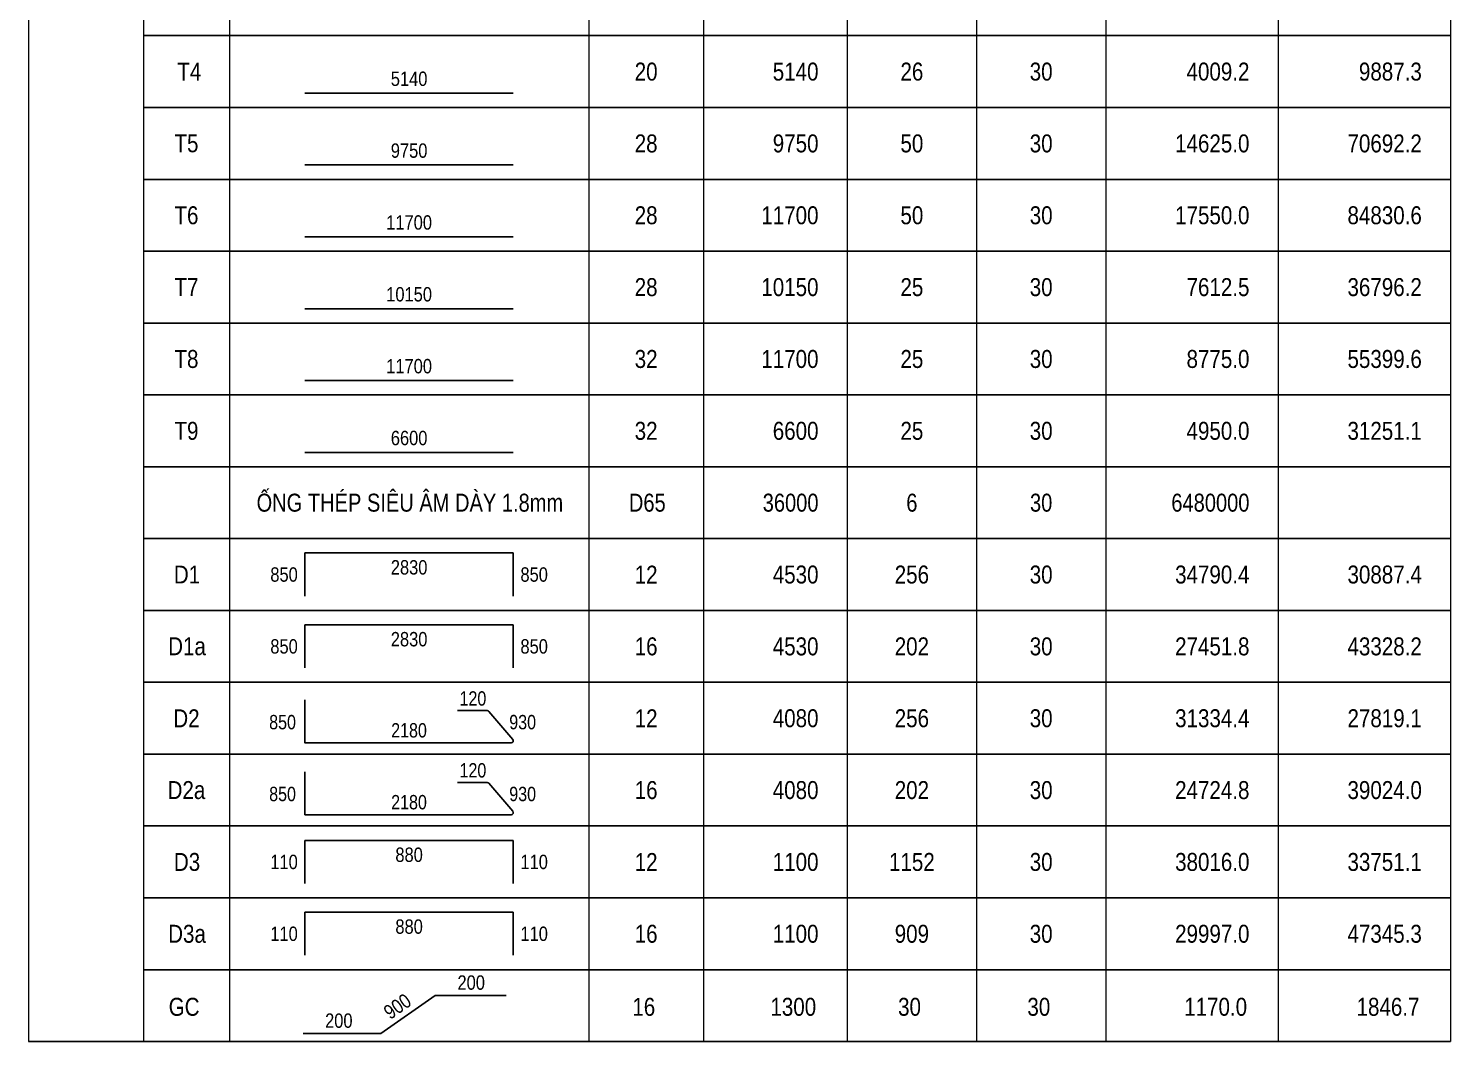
# Model space of a CAD drawing. Header units: millimetres. Extents: x -143483 to 1166745, y -1448440 to -1202244.
# Drawn here: x 403123 to 419623, y -1434498 to -1422748 of the extents above; entities that cross this region are included whole.
import ezdxf
from ezdxf.enums import TextEntityAlignment as Align

# ---------------------------------------------------------------- set-up
doc = ezdxf.new("R2010")
doc.units = ezdxf.units.MM
doc.header["$LTSCALE"] = 30
doc.layers.get('0').update_dxf_attribs({"lineweight": 9})
for name, color, linetype in [('ccu11-Text', 31, 'Continuous'), ('ccu11-Thep', 4, 'Continuous'), ('ccu12-Dai', 6, 'Continuous'), ('ccu12-Manh', 8, 'Continuous'), ('TEXT', 31, 'Continuous'), ('THEP', 4, 'Continuous')]:
    doc.layers.add(name, color=color, linetype=linetype)
doc.styles.add('Arial Narrow', font='ARIALN.TTF')
doc.styles.add('ccu11_simli', font='vnsimli.shx', dxfattribs={"width": 0.8})
doc.styles.add('ccu12-Arial', font='arial_0.ttf', dxfattribs={"width": 0.8})
doc.styles.add('ROMANS', font='arial_0.ttf', dxfattribs={"width": 0.8})

# ---------------------------------------------------------------- blocks, each defined once
blk = doc.blocks.new('TK_0')
at = {"layer": 'TEXT', "style": 'ROMANS', "width": 0.8}
for tag, p in [('SH', (600, -500)), ('DK', (7000, -500)), ('SL', (10700, -500)), ('SCK', (12500, -500))]:
    blk.add_attdef(tag, text='', height=250, dxfattribs=at).set_placement(p, align=Align.MIDDLE)
for tag, p in [('L', (9400, -500)), ('LA', (15400, -500)), ('KL', (17800, -500))]:
    blk.add_attdef(tag, text='', height=250, dxfattribs=at).set_placement(p, align=Align.MIDDLE_RIGHT)
blk = doc.blocks.new('TK_1')
at = {"layer": 'THEP'}
blk.add_lwpolyline([(2250, -800), (5150, -800)], dxfattribs=at)
at = {"layer": 'TEXT', "style": 'ROMANS', "width": 0.8}
for tag, p in [('SH', (600, -500)), ('DK', (7000, -500)), ('SL', (10700, -500)), ('SCK', (12500, -500))]:
    blk.add_attdef(tag, text='', height=250, dxfattribs=at).set_placement(p, align=Align.MIDDLE)
for tag, p in [('L', (9400, -500)), ('LA', (15400, -500)), ('KL', (17800, -500))]:
    blk.add_attdef(tag, text='', height=250, dxfattribs=at).set_placement(p, align=Align.MIDDLE_RIGHT)
blk.add_attdef('L1', text='', height=200, dxfattribs=at).set_placement((3700, -700), align=Align.CENTER)
blk = doc.blocks.new('TK_3')
at = {"layer": 'THEP'}
for p, q in [((2250, -200), (2250, -800)), ((5150, -200), (5150, -800))]:
    blk.add_line(p, q, dxfattribs=at)
blk.add_lwpolyline([(2250, -200), (5150, -200)], dxfattribs=at)
at = {"layer": 'TEXT', "style": 'ccu11_simli', "width": 0.8}
for tag, p in [('SH', (608, -500)), ('DK', (7000, -500)), ('SL', (10700, -500)), ('SCK', (12500, -500))]:
    blk.add_attdef(tag, text='', height=250, dxfattribs=at).set_placement(p, align=Align.MIDDLE)
blk.add_attdef('L2', text='', height=200, dxfattribs=at).set_placement((3700, -300), align=Align.TOP_CENTER)
for tag, height, p in [('L', 250, (9400, -500)), ('LA', 250, (15400, -500)), ('KL', 250, (17800, -500)), ('L1', 200, (2150, -500))]:
    blk.add_attdef(tag, text='', height=height, dxfattribs=at).set_placement(p, align=Align.MIDDLE_RIGHT)
blk.add_attdef('L3', text='', height=200, dxfattribs=at).set_placement((5250, -500), align=Align.MIDDLE_LEFT)

msp = doc.modelspace()

# ---------------------------------------------------------------- linework, layer by layer
for p, q in [((403123.02, -1411164.63), (403123.02, -1434497.96)), ((404456.35, -1411164.63), (404456.35, -1434497.96)), ((405456.35, -1411164.63), (405456.35, -1434497.96)), ((409623.02, -1411164.63), (409623.02, -1434497.96)), ((410956.35, -1411164.63), (410956.35, -1434497.96)), ((412623.02, -1411164.63), (412623.02, -1434497.96)), ((414123.02, -1411164.63), (414123.02, -1434497.96)), ((415623.02, -1411164.63), (415623.02, -1434497.96)), ((417623.02, -1411164.63), (417623.02, -1434497.96)), ((419623.02, -1411164.63), (419623.02, -1434497.96))]:
    msp.add_line(p, q)
at = {"layer": 'ccu11-Thep', "ltscale": 3000, "flags": 128}
for points in [[(408102.7, -1430660.09), (408446.24, -1430660.09, -0.21968107), (408465.26, -1430668.87), (408742.05, -1430993.63, -0.63977293), (408723.02, -1431034.85), (407539.69, -1431034.85), (406331.35, -1431034.85), (406331.35, -1430534.85)], [(408102.7, -1431493.42), (408446.24, -1431493.42, -0.21968107), (408465.26, -1431502.21), (408742.05, -1431826.97, -0.63977293), (408723.02, -1431868.18), (407539.69, -1431868.18), (406331.35, -1431868.18), (406331.35, -1431368.18)]]:
    msp.add_lwpolyline(points, format="xyb", dxfattribs=at)
msp.add_lwpolyline([(406311.15, -1434404.18), (407212.69, -1434404.18), (407843.84, -1433962.48), (408666.6, -1433962.48)], dxfattribs=at)
at = {"layer": 'ccu12-Manh'}
for p, q in [((404456.35, -1422831.3), (419623.02, -1422831.3)), ((404456.35, -1423664.63), (419623.02, -1423664.63)), ((404456.35, -1424497.96), (419623.02, -1424497.96)), ((404456.35, -1425331.3), (419623.02, -1425331.3)), ((404456.35, -1426164.63), (419623.02, -1426164.63)), ((404456.35, -1426997.96), (419623.02, -1426997.96)), ((404456.35, -1427831.3), (419623.02, -1427831.3)), ((404456.35, -1427831.3), (419623.02, -1427831.3)), ((404456.35, -1428664.63), (419623.02, -1428664.63)), ((404456.35, -1429497.96), (419623.02, -1429497.96)), ((404456.35, -1430331.3), (419623.02, -1430331.3)), ((404456.35, -1431164.63), (419623.02, -1431164.63)), ((404456.35, -1431997.96), (419623.02, -1431997.96)), ((404456.35, -1432831.3), (419623.02, -1432831.3)), ((404456.35, -1432831.3), (419623.02, -1432831.3)), ((404456.35, -1433664.63), (419623.02, -1433664.63)), ((403123.02, -1434497.96), (419623.02, -1434497.96)), ((404456.35, -1434497.96), (419623.02, -1434497.96))]:
    msp.add_line(p, q, dxfattribs=at)

# ---------------------------------------------------------------- block references
at = {"ltscale": 0.2}
ref = msp.add_blockref('TK_0', (404456.35, -1430331.3), dxfattribs=dict(at, xscale=0.833333338333486, yscale=0.833333338333486, zscale=0.833333338333486))
ref.add_attrib('SH', 'D2', dxfattribs={"layer": 'TEXT', "color": 1, "ltscale": 0.2, "height": 208.333, "style": 'Arial Narrow'}).set_placement((404956.35, -1430747.96), align=Align.MIDDLE)
ref.add_attrib('DK', '12', dxfattribs={"layer": 'TEXT', "color": 1, "ltscale": 0.2, "height": 208.333, "style": 'Arial Narrow'}).set_placement((410289.69, -1430747.96), align=Align.MIDDLE)
ref.add_attrib('L', '4080', dxfattribs={"layer": 'TEXT', "ltscale": 0.2, "height": 208.333, "style": 'Arial Narrow'}).set_placement((412289.69, -1430747.96), align=Align.MIDDLE_RIGHT)
ref.add_attrib('SL', '256', dxfattribs={"layer": 'TEXT', "color": 1, "ltscale": 0.2, "height": 208.333, "style": 'Arial Narrow'}).set_placement((413373.02, -1430747.96), align=Align.MIDDLE)
ref.add_attrib('SCK', '30', dxfattribs={"layer": 'TEXT', "color": 1, "ltscale": 0.2, "height": 208.333, "style": 'Arial Narrow'}).set_placement((414873.02, -1430747.96), align=Align.MIDDLE)
ref.add_attrib('LA', '31334.4', dxfattribs={"layer": 'TEXT', "ltscale": 0.2, "height": 208.333, "style": 'Arial Narrow'}).set_placement((417289.69, -1430747.96), align=Align.MIDDLE_RIGHT)
ref.add_attrib('KL', '27819.1', dxfattribs={"layer": 'TEXT', "ltscale": 0.2, "height": 208.333, "style": 'Arial Narrow'}).set_placement((419289.69, -1430747.96), align=Align.MIDDLE_RIGHT)
ref = msp.add_blockref('TK_0', (404456.35, -1431164.63), dxfattribs=dict(at, xscale=0.833333338333486, yscale=0.833333338333486, zscale=0.833333338333486))
ref.add_attrib('SH', 'D2a', dxfattribs={"layer": 'TEXT', "color": 1, "ltscale": 0.2, "height": 208.333, "style": 'Arial Narrow'}).set_placement((404956.35, -1431581.3), align=Align.MIDDLE)
ref.add_attrib('DK', '16', dxfattribs={"layer": 'TEXT', "color": 1, "ltscale": 0.2, "height": 208.333, "style": 'Arial Narrow'}).set_placement((410289.69, -1431581.3), align=Align.MIDDLE)
ref.add_attrib('L', '4080', dxfattribs={"layer": 'TEXT', "ltscale": 0.2, "height": 208.333, "style": 'Arial Narrow'}).set_placement((412289.69, -1431581.3), align=Align.MIDDLE_RIGHT)
ref.add_attrib('SL', '202', dxfattribs={"layer": 'TEXT', "color": 1, "ltscale": 0.2, "height": 208.333, "style": 'Arial Narrow'}).set_placement((413373.02, -1431581.3), align=Align.MIDDLE)
ref.add_attrib('SCK', '30', dxfattribs={"layer": 'TEXT', "color": 1, "ltscale": 0.2, "height": 208.333, "style": 'Arial Narrow'}).set_placement((414873.02, -1431581.3), align=Align.MIDDLE)
ref.add_attrib('LA', '24724.8', dxfattribs={"layer": 'TEXT', "ltscale": 0.2, "height": 208.333, "style": 'Arial Narrow'}).set_placement((417289.69, -1431581.3), align=Align.MIDDLE_RIGHT)
ref.add_attrib('KL', '39024.0', dxfattribs={"layer": 'TEXT', "ltscale": 0.2, "height": 208.333, "style": 'Arial Narrow'}).set_placement((419289.69, -1431581.3), align=Align.MIDDLE_RIGHT)
ref = msp.add_blockref('TK_0', (404429.06, -1433678.45), dxfattribs=dict(at, xscale=0.833333338333486, yscale=0.833333338333486, zscale=0.833333338333486))
ref.add_attrib('SH', 'GC', dxfattribs={"layer": 'TEXT', "color": 1, "ltscale": 0.2, "height": 208.333, "style": 'Arial Narrow'}).set_placement((404929.06, -1434095.12), align=Align.MIDDLE)
ref.add_attrib('DK', '16', dxfattribs={"layer": 'TEXT', "color": 1, "ltscale": 0.2, "height": 208.333, "style": 'Arial Narrow'}).set_placement((410262.39, -1434095.12), align=Align.MIDDLE)
ref.add_attrib('L', '1300', dxfattribs={"layer": 'TEXT', "ltscale": 0.2, "height": 208.333, "style": 'Arial Narrow'}).set_placement((412262.39, -1434095.12), align=Align.MIDDLE_RIGHT)
ref.add_attrib('SL', '30', dxfattribs={"layer": 'TEXT', "color": 1, "ltscale": 0.2, "height": 208.333, "style": 'Arial Narrow'}).set_placement((413345.72, -1434095.12), align=Align.MIDDLE)
ref.add_attrib('SCK', '30', dxfattribs={"layer": 'TEXT', "color": 1, "ltscale": 0.2, "height": 208.333, "style": 'Arial Narrow'}).set_placement((414845.72, -1434095.12), align=Align.MIDDLE)
ref.add_attrib('LA', '1170.0', dxfattribs={"layer": 'TEXT', "ltscale": 0.2, "height": 208.333, "style": 'Arial Narrow'}).set_placement((417262.39, -1434095.12), align=Align.MIDDLE_RIGHT)
ref.add_attrib('KL', '1846.7', dxfattribs={"layer": 'TEXT', "ltscale": 0.2, "height": 208.333, "style": 'Arial Narrow'}).set_placement((419262.39, -1434095.12), align=Align.MIDDLE_RIGHT)
at = {"layer": 'ccu12-Dai', "ltscale": 10000}
ref = msp.add_blockref('TK_1', (404456.35, -1422831.3), dxfattribs=dict(at, xscale=0.833333338333486, yscale=0.833333338333486, zscale=0.833333338333486))
ref.add_attrib('SH', ' T4', dxfattribs={"layer": 'TEXT', "color": 1, "ltscale": 10000, "height": 208.333, "style": 'Arial Narrow'}).set_placement((404956.35, -1423247.96), align=Align.MIDDLE)
ref.add_attrib('DK', '20', dxfattribs={"layer": 'TEXT', "color": 1, "ltscale": 10000, "height": 208.333, "style": 'Arial Narrow'}).set_placement((410289.69, -1423247.96), align=Align.MIDDLE)
ref.add_attrib('L', '5140', dxfattribs={"layer": 'TEXT', "ltscale": 10000, "height": 208.333, "style": 'Arial Narrow'}).set_placement((412289.69, -1423247.96), align=Align.MIDDLE_RIGHT)
ref.add_attrib('SL', '26', dxfattribs={"layer": 'TEXT', "color": 1, "ltscale": 10000, "height": 208.333, "style": 'Arial Narrow'}).set_placement((413373.02, -1423247.96), align=Align.MIDDLE)
ref.add_attrib('SCK', '30', dxfattribs={"layer": 'TEXT', "color": 1, "ltscale": 10000, "height": 208.333, "style": 'Arial Narrow'}).set_placement((414873.02, -1423247.96), align=Align.MIDDLE)
ref.add_attrib('LA', '4009.2', dxfattribs={"layer": 'TEXT', "ltscale": 10000, "height": 208.333, "style": 'Arial Narrow'}).set_placement((417289.69, -1423247.96), align=Align.MIDDLE_RIGHT)
ref.add_attrib('KL', '9887.3', dxfattribs={"layer": 'TEXT', "ltscale": 10000, "height": 208.333, "style": 'Arial Narrow'}).set_placement((419289.69, -1423247.96), align=Align.MIDDLE_RIGHT)
ref.add_attrib('L1', '5140', dxfattribs={"layer": 'TEXT', "ltscale": 10000, "height": 166.667, "style": 'Arial Narrow'}).set_placement((407539.69, -1423414.63), align=Align.CENTER)
ref = msp.add_blockref('TK_1', (404456.35, -1423664.63), dxfattribs=dict(at, xscale=0.833333338333486, yscale=0.833333338333486, zscale=0.833333338333486))
ref.add_attrib('SH', 'T5', dxfattribs={"layer": 'TEXT', "color": 1, "ltscale": 10000, "height": 208.333, "style": 'Arial Narrow'}).set_placement((404956.35, -1424081.3), align=Align.MIDDLE)
ref.add_attrib('DK', '28', dxfattribs={"layer": 'TEXT', "color": 1, "ltscale": 10000, "height": 208.333, "style": 'Arial Narrow'}).set_placement((410289.69, -1424081.3), align=Align.MIDDLE)
ref.add_attrib('L', '9750', dxfattribs={"layer": 'TEXT', "ltscale": 10000, "height": 208.333, "style": 'Arial Narrow'}).set_placement((412289.69, -1424081.3), align=Align.MIDDLE_RIGHT)
ref.add_attrib('SL', '50', dxfattribs={"layer": 'TEXT', "color": 1, "ltscale": 10000, "height": 208.333, "style": 'Arial Narrow'}).set_placement((413373.02, -1424081.3), align=Align.MIDDLE)
ref.add_attrib('SCK', '30', dxfattribs={"layer": 'TEXT', "color": 1, "ltscale": 10000, "height": 208.333, "style": 'Arial Narrow'}).set_placement((414873.02, -1424081.3), align=Align.MIDDLE)
ref.add_attrib('LA', '14625.0', dxfattribs={"layer": 'TEXT', "ltscale": 10000, "height": 208.333, "style": 'Arial Narrow'}).set_placement((417289.69, -1424081.3), align=Align.MIDDLE_RIGHT)
ref.add_attrib('KL', '70692.2', dxfattribs={"layer": 'TEXT', "ltscale": 10000, "height": 208.333, "style": 'Arial Narrow'}).set_placement((419289.69, -1424081.3), align=Align.MIDDLE_RIGHT)
ref.add_attrib('L1', '9750', dxfattribs={"layer": 'TEXT', "ltscale": 10000, "height": 166.667, "style": 'Arial Narrow'}).set_placement((407539.69, -1424247.96), align=Align.CENTER)
ref = msp.add_blockref('TK_1', (404456.35, -1424497.96), dxfattribs=dict(at, xscale=0.833333338333486, yscale=0.833333338333486, zscale=0.833333338333486))
ref.add_attrib('SH', 'T6', dxfattribs={"layer": 'TEXT', "color": 1, "ltscale": 10000, "height": 208.333, "style": 'Arial Narrow'}).set_placement((404956.35, -1424914.63), align=Align.MIDDLE)
ref.add_attrib('DK', '28', dxfattribs={"layer": 'TEXT', "color": 1, "ltscale": 10000, "height": 208.333, "style": 'Arial Narrow'}).set_placement((410289.69, -1424914.63), align=Align.MIDDLE)
ref.add_attrib('L', '11700', dxfattribs={"layer": 'TEXT', "ltscale": 10000, "height": 208.333, "style": 'Arial Narrow'}).set_placement((412289.69, -1424914.63), align=Align.MIDDLE_RIGHT)
ref.add_attrib('SL', '50', dxfattribs={"layer": 'TEXT', "color": 1, "ltscale": 10000, "height": 208.333, "style": 'Arial Narrow'}).set_placement((413373.02, -1424914.63), align=Align.MIDDLE)
ref.add_attrib('SCK', '30', dxfattribs={"layer": 'TEXT', "color": 1, "ltscale": 10000, "height": 208.333, "style": 'Arial Narrow'}).set_placement((414873.02, -1424914.63), align=Align.MIDDLE)
ref.add_attrib('LA', '17550.0', dxfattribs={"layer": 'TEXT', "ltscale": 10000, "height": 208.333, "style": 'Arial Narrow'}).set_placement((417289.69, -1424914.63), align=Align.MIDDLE_RIGHT)
ref.add_attrib('KL', '84830.6', dxfattribs={"layer": 'TEXT', "ltscale": 10000, "height": 208.333, "style": 'Arial Narrow'}).set_placement((419289.69, -1424914.63), align=Align.MIDDLE_RIGHT)
ref.add_attrib('L1', '11700', dxfattribs={"layer": 'TEXT', "ltscale": 10000, "height": 166.667, "style": 'Arial Narrow'}).set_placement((407539.69, -1425081.3), align=Align.CENTER)
ref = msp.add_blockref('TK_1', (404456.35, -1425331.3), dxfattribs=dict(at, xscale=0.833333338333486, yscale=0.833333338333486, zscale=0.833333338333486))
ref.add_attrib('SH', 'T7', dxfattribs={"layer": 'TEXT', "color": 1, "ltscale": 10000, "height": 208.333, "style": 'Arial Narrow'}).set_placement((404956.35, -1425747.96), align=Align.MIDDLE)
ref.add_attrib('DK', '28', dxfattribs={"layer": 'TEXT', "color": 1, "ltscale": 10000, "height": 208.333, "style": 'Arial Narrow'}).set_placement((410289.69, -1425747.96), align=Align.MIDDLE)
ref.add_attrib('L', '10150', dxfattribs={"layer": 'TEXT', "ltscale": 10000, "height": 208.333, "style": 'Arial Narrow'}).set_placement((412289.69, -1425747.96), align=Align.MIDDLE_RIGHT)
ref.add_attrib('SL', '25', dxfattribs={"layer": 'TEXT', "color": 1, "ltscale": 10000, "height": 208.333, "style": 'Arial Narrow'}).set_placement((413373.02, -1425747.96), align=Align.MIDDLE)
ref.add_attrib('SCK', '30', dxfattribs={"layer": 'TEXT', "color": 1, "ltscale": 10000, "height": 208.333, "style": 'Arial Narrow'}).set_placement((414873.02, -1425747.96), align=Align.MIDDLE)
ref.add_attrib('LA', '7612.5', dxfattribs={"layer": 'TEXT', "ltscale": 10000, "height": 208.333, "style": 'Arial Narrow'}).set_placement((417289.69, -1425747.96), align=Align.MIDDLE_RIGHT)
ref.add_attrib('KL', '36796.2', dxfattribs={"layer": 'TEXT', "ltscale": 10000, "height": 208.333, "style": 'Arial Narrow'}).set_placement((419289.69, -1425747.96), align=Align.MIDDLE_RIGHT)
ref.add_attrib('L1', '10150', dxfattribs={"layer": 'TEXT', "ltscale": 10000, "height": 166.667, "style": 'Arial Narrow'}).set_placement((407539.69, -1425914.63), align=Align.CENTER)
ref = msp.add_blockref('TK_1', (404456.35, -1426164.63), dxfattribs=dict(at, xscale=0.833333338333486, yscale=0.833333338333486, zscale=0.833333338333486))
ref.add_attrib('SH', 'T8', dxfattribs={"layer": 'TEXT', "color": 1, "ltscale": 10000, "height": 208.333, "style": 'Arial Narrow'}).set_placement((404956.35, -1426581.3), align=Align.MIDDLE)
ref.add_attrib('DK', '32', dxfattribs={"layer": 'TEXT', "color": 1, "ltscale": 10000, "height": 208.333, "style": 'Arial Narrow'}).set_placement((410289.69, -1426581.3), align=Align.MIDDLE)
ref.add_attrib('L', '11700', dxfattribs={"layer": 'TEXT', "ltscale": 10000, "height": 208.333, "style": 'Arial Narrow'}).set_placement((412289.69, -1426581.3), align=Align.MIDDLE_RIGHT)
ref.add_attrib('SL', '25', dxfattribs={"layer": 'TEXT', "color": 1, "ltscale": 10000, "height": 208.333, "style": 'Arial Narrow'}).set_placement((413373.02, -1426581.3), align=Align.MIDDLE)
ref.add_attrib('SCK', '30', dxfattribs={"layer": 'TEXT', "color": 1, "ltscale": 10000, "height": 208.333, "style": 'Arial Narrow'}).set_placement((414873.02, -1426581.3), align=Align.MIDDLE)
ref.add_attrib('LA', '8775.0', dxfattribs={"layer": 'TEXT', "ltscale": 10000, "height": 208.333, "style": 'Arial Narrow'}).set_placement((417289.69, -1426581.3), align=Align.MIDDLE_RIGHT)
ref.add_attrib('KL', '55399.6', dxfattribs={"layer": 'TEXT', "ltscale": 10000, "height": 208.333, "style": 'Arial Narrow'}).set_placement((419289.69, -1426581.3), align=Align.MIDDLE_RIGHT)
ref.add_attrib('L1', '11700', dxfattribs={"layer": 'TEXT', "ltscale": 10000, "height": 166.667, "style": 'Arial Narrow'}).set_placement((407539.69, -1426747.96), align=Align.CENTER)
ref = msp.add_blockref('TK_1', (404456.35, -1426997.96), dxfattribs=dict(at, xscale=0.833333338333486, yscale=0.833333338333486, zscale=0.833333338333486))
ref.add_attrib('SH', 'T9', dxfattribs={"layer": 'TEXT', "color": 1, "ltscale": 10000, "height": 208.333, "style": 'Arial Narrow'}).set_placement((404956.35, -1427414.63), align=Align.MIDDLE)
ref.add_attrib('DK', '32', dxfattribs={"layer": 'TEXT', "color": 1, "ltscale": 10000, "height": 208.333, "style": 'Arial Narrow'}).set_placement((410289.69, -1427414.63), align=Align.MIDDLE)
ref.add_attrib('L', '6600', dxfattribs={"layer": 'TEXT', "ltscale": 10000, "height": 208.333, "style": 'Arial Narrow'}).set_placement((412289.69, -1427414.63), align=Align.MIDDLE_RIGHT)
ref.add_attrib('SL', '25', dxfattribs={"layer": 'TEXT', "color": 1, "ltscale": 10000, "height": 208.333, "style": 'Arial Narrow'}).set_placement((413373.02, -1427414.63), align=Align.MIDDLE)
ref.add_attrib('SCK', '30', dxfattribs={"layer": 'TEXT', "color": 1, "ltscale": 10000, "height": 208.333, "style": 'Arial Narrow'}).set_placement((414873.02, -1427414.63), align=Align.MIDDLE)
ref.add_attrib('LA', '4950.0', dxfattribs={"layer": 'TEXT', "ltscale": 10000, "height": 208.333, "style": 'Arial Narrow'}).set_placement((417289.69, -1427414.63), align=Align.MIDDLE_RIGHT)
ref.add_attrib('KL', '31251.1', dxfattribs={"layer": 'TEXT', "ltscale": 10000, "height": 208.333, "style": 'Arial Narrow'}).set_placement((419289.69, -1427414.63), align=Align.MIDDLE_RIGHT)
ref.add_attrib('L1', '6600', dxfattribs={"layer": 'TEXT', "ltscale": 10000, "height": 166.667, "style": 'Arial Narrow'}).set_placement((407539.69, -1427581.3), align=Align.CENTER)
ref = msp.add_blockref('TK_3', (404456.35, -1428664.63), dxfattribs=dict(at, xscale=0.833333338333486, yscale=0.833333338333486, zscale=0.833333338333486))
ref.add_attrib('SH', 'D1', dxfattribs={"layer": 'TEXT', "color": 1, "ltscale": 10000, "height": 208.333, "style": 'Arial Narrow'}).set_placement((404963.02, -1429081.3), align=Align.MIDDLE)
ref.add_attrib('DK', '12', dxfattribs={"layer": 'TEXT', "color": 1, "ltscale": 10000, "height": 208.333, "style": 'Arial Narrow'}).set_placement((410289.69, -1429081.3), align=Align.MIDDLE)
ref.add_attrib('L', '4530', dxfattribs={"layer": 'TEXT', "ltscale": 10000, "height": 208.333, "style": 'Arial Narrow'}).set_placement((412289.69, -1429081.3), align=Align.MIDDLE_RIGHT)
ref.add_attrib('SL', '256', dxfattribs={"layer": 'TEXT', "color": 1, "ltscale": 10000, "height": 208.333, "style": 'Arial Narrow'}).set_placement((413373.02, -1429081.3), align=Align.MIDDLE)
ref.add_attrib('SCK', '30', dxfattribs={"layer": 'TEXT', "color": 1, "ltscale": 10000, "height": 208.333, "style": 'Arial Narrow'}).set_placement((414873.02, -1429081.3), align=Align.MIDDLE)
ref.add_attrib('LA', '34790.4', dxfattribs={"layer": 'TEXT', "ltscale": 10000, "height": 208.333, "style": 'Arial Narrow'}).set_placement((417289.69, -1429081.3), align=Align.MIDDLE_RIGHT)
ref.add_attrib('KL', '30887.4', dxfattribs={"layer": 'TEXT', "ltscale": 10000, "height": 208.333, "style": 'Arial Narrow'}).set_placement((419289.69, -1429081.3), align=Align.MIDDLE_RIGHT)
ref.add_attrib('L1', '850', dxfattribs={"layer": 'TEXT', "ltscale": 10000, "height": 166.667, "style": 'Arial Narrow'}).set_placement((406248.02, -1429081.3), align=Align.MIDDLE_RIGHT)
ref.add_attrib('L2', '2830', dxfattribs={"layer": 'TEXT', "ltscale": 10000, "height": 166.667, "style": 'Arial Narrow'}).set_placement((407539.69, -1428914.63), align=Align.TOP_CENTER)
ref.add_attrib('L3', '850', dxfattribs={"layer": 'TEXT', "ltscale": 10000, "height": 166.667, "style": 'Arial Narrow'}).set_placement((408831.35, -1429081.3), align=Align.MIDDLE_LEFT)
ref = msp.add_blockref('TK_3', (404456.35, -1429497.96), dxfattribs=dict(at, xscale=0.833333338333486, yscale=0.833333338333486, zscale=0.833333338333486))
ref.add_attrib('SH', 'D1a', dxfattribs={"layer": 'TEXT', "color": 1, "ltscale": 10000, "height": 208.333, "style": 'Arial Narrow'}).set_placement((404963.02, -1429914.63), align=Align.MIDDLE)
ref.add_attrib('DK', '16', dxfattribs={"layer": 'TEXT', "color": 1, "ltscale": 10000, "height": 208.333, "style": 'Arial Narrow'}).set_placement((410289.69, -1429914.63), align=Align.MIDDLE)
ref.add_attrib('L', '4530', dxfattribs={"layer": 'TEXT', "ltscale": 10000, "height": 208.333, "style": 'Arial Narrow'}).set_placement((412289.69, -1429914.63), align=Align.MIDDLE_RIGHT)
ref.add_attrib('SL', '202', dxfattribs={"layer": 'TEXT', "color": 1, "ltscale": 10000, "height": 208.333, "style": 'Arial Narrow'}).set_placement((413373.02, -1429914.63), align=Align.MIDDLE)
ref.add_attrib('SCK', '30', dxfattribs={"layer": 'TEXT', "color": 1, "ltscale": 10000, "height": 208.333, "style": 'Arial Narrow'}).set_placement((414873.02, -1429914.63), align=Align.MIDDLE)
ref.add_attrib('LA', '27451.8', dxfattribs={"layer": 'TEXT', "ltscale": 10000, "height": 208.333, "style": 'Arial Narrow'}).set_placement((417289.69, -1429914.63), align=Align.MIDDLE_RIGHT)
ref.add_attrib('KL', '43328.2', dxfattribs={"layer": 'TEXT', "ltscale": 10000, "height": 208.333, "style": 'Arial Narrow'}).set_placement((419289.69, -1429914.63), align=Align.MIDDLE_RIGHT)
ref.add_attrib('L1', '850', dxfattribs={"layer": 'TEXT', "ltscale": 10000, "height": 166.667, "style": 'Arial Narrow'}).set_placement((406248.02, -1429914.63), align=Align.MIDDLE_RIGHT)
ref.add_attrib('L2', '2830', dxfattribs={"layer": 'TEXT', "ltscale": 10000, "height": 166.667, "style": 'Arial Narrow'}).set_placement((407539.69, -1429747.96), align=Align.TOP_CENTER)
ref.add_attrib('L3', '850', dxfattribs={"layer": 'TEXT', "ltscale": 10000, "height": 166.667, "style": 'Arial Narrow'}).set_placement((408831.35, -1429914.63), align=Align.MIDDLE_LEFT)
ref = msp.add_blockref('TK_3', (404456.35, -1431997.96), dxfattribs=dict(at, xscale=0.833333338333486, yscale=0.833333338333486, zscale=0.833333338333486))
ref.add_attrib('SH', 'D3', dxfattribs={"layer": 'TEXT', "color": 1, "ltscale": 10000, "height": 208.333, "style": 'Arial Narrow'}).set_placement((404963.02, -1432414.63), align=Align.MIDDLE)
ref.add_attrib('DK', '12', dxfattribs={"layer": 'TEXT', "color": 1, "ltscale": 10000, "height": 208.333, "style": 'Arial Narrow'}).set_placement((410289.69, -1432414.63), align=Align.MIDDLE)
ref.add_attrib('L', '1100', dxfattribs={"layer": 'TEXT', "ltscale": 10000, "height": 208.333, "style": 'Arial Narrow'}).set_placement((412289.69, -1432414.63), align=Align.MIDDLE_RIGHT)
ref.add_attrib('SL', '1152', dxfattribs={"layer": 'TEXT', "color": 1, "ltscale": 10000, "height": 208.333, "style": 'Arial Narrow'}).set_placement((413373.02, -1432414.63), align=Align.MIDDLE)
ref.add_attrib('SCK', '30', dxfattribs={"layer": 'TEXT', "color": 1, "ltscale": 10000, "height": 208.333, "style": 'Arial Narrow'}).set_placement((414873.02, -1432414.63), align=Align.MIDDLE)
ref.add_attrib('LA', '38016.0', dxfattribs={"layer": 'TEXT', "ltscale": 10000, "height": 208.333, "style": 'Arial Narrow'}).set_placement((417289.69, -1432414.63), align=Align.MIDDLE_RIGHT)
ref.add_attrib('KL', '33751.1', dxfattribs={"layer": 'TEXT', "ltscale": 10000, "height": 208.333, "style": 'Arial Narrow'}).set_placement((419289.69, -1432414.63), align=Align.MIDDLE_RIGHT)
ref.add_attrib('L1', '110', dxfattribs={"layer": 'TEXT', "ltscale": 10000, "height": 166.667, "style": 'Arial Narrow'}).set_placement((406248.02, -1432414.63), align=Align.MIDDLE_RIGHT)
ref.add_attrib('L2', '880', dxfattribs={"layer": 'TEXT', "ltscale": 10000, "height": 166.667, "style": 'Arial Narrow'}).set_placement((407539.69, -1432247.96), align=Align.TOP_CENTER)
ref.add_attrib('L3', '110', dxfattribs={"layer": 'TEXT', "ltscale": 10000, "height": 166.667, "style": 'Arial Narrow'}).set_placement((408831.35, -1432414.63), align=Align.MIDDLE_LEFT)
ref = msp.add_blockref('TK_3', (404456.35, -1432831.3), dxfattribs=dict(at, xscale=0.833333338333486, yscale=0.833333338333486, zscale=0.833333338333486))
ref.add_attrib('SH', 'D3a', dxfattribs={"layer": 'TEXT', "color": 1, "ltscale": 10000, "height": 208.333, "style": 'Arial Narrow'}).set_placement((404963.02, -1433247.96), align=Align.MIDDLE)
ref.add_attrib('DK', '16', dxfattribs={"layer": 'TEXT', "color": 1, "ltscale": 10000, "height": 208.333, "style": 'Arial Narrow'}).set_placement((410289.69, -1433247.96), align=Align.MIDDLE)
ref.add_attrib('L', '1100', dxfattribs={"layer": 'TEXT', "ltscale": 10000, "height": 208.333, "style": 'Arial Narrow'}).set_placement((412289.69, -1433247.96), align=Align.MIDDLE_RIGHT)
ref.add_attrib('SL', '909', dxfattribs={"layer": 'TEXT', "color": 1, "ltscale": 10000, "height": 208.333, "style": 'Arial Narrow'}).set_placement((413373.02, -1433247.96), align=Align.MIDDLE)
ref.add_attrib('SCK', '30', dxfattribs={"layer": 'TEXT', "color": 1, "ltscale": 10000, "height": 208.333, "style": 'Arial Narrow'}).set_placement((414873.02, -1433247.96), align=Align.MIDDLE)
ref.add_attrib('LA', '29997.0', dxfattribs={"layer": 'TEXT', "ltscale": 10000, "height": 208.333, "style": 'Arial Narrow'}).set_placement((417289.69, -1433247.96), align=Align.MIDDLE_RIGHT)
ref.add_attrib('KL', '47345.3', dxfattribs={"layer": 'TEXT', "ltscale": 10000, "height": 208.333, "style": 'Arial Narrow'}).set_placement((419289.69, -1433247.96), align=Align.MIDDLE_RIGHT)
ref.add_attrib('L1', '110', dxfattribs={"layer": 'TEXT', "ltscale": 10000, "height": 166.667, "style": 'Arial Narrow'}).set_placement((406248.02, -1433247.96), align=Align.MIDDLE_RIGHT)
ref.add_attrib('L2', '880', dxfattribs={"layer": 'TEXT', "ltscale": 10000, "height": 166.667, "style": 'Arial Narrow'}).set_placement((407539.69, -1433081.3), align=Align.TOP_CENTER)
ref.add_attrib('L3', '110', dxfattribs={"layer": 'TEXT', "ltscale": 10000, "height": 166.667, "style": 'Arial Narrow'}).set_placement((408831.35, -1433247.96), align=Align.MIDDLE_LEFT)

# ---------------------------------------------------------------- texts
at = {"layer": 'ccu11-Text', "linetype": 'Continuous', "style": 'ccu12-Arial', "width": 0.8}
for s, height, p in [('ỐNG THÉP SIÊU ÂM DÀY 1.8mm', 208.3333, (407548.59, -1428247.96)), ('D65', 208.333, (410303.1, -1428247.96))]:
    msp.add_text(s, height=height, dxfattribs=at).set_placement(p, align=Align.MIDDLE_CENTER)
for s, p in [('36000', (412289.69, -1428247.96)), ('6480000', (417289.69, -1428247.96))]:
    msp.add_text(s, height=208.333, dxfattribs=at).set_placement(p, align=Align.MIDDLE_RIGHT)
for s, height, p in [('6', 208.33, (413373.02, -1428247.96)), ('30', 208.333, (414873.02, -1428247.96))]:
    msp.add_text(s, height=height, dxfattribs=at).set_placement(p, align=Align.MIDDLE)
at = {"layer": 'TEXT', "style": 'ROMANS', "width": 0.8}
for tag, p in [('120', (408124.52, -1430518.78)), ('850', (405916.08, -1430793.23)), ('930', (408701.56, -1430793.23)), ('2180', (407331.56, -1430888.18)), ('120', (408124.52, -1431352.11)), ('850', (405916.08, -1431626.56)), ('2180', (407331.56, -1431721.51)), ('930', (408701.56, -1431626.56))]:
    msp.add_attdef(tag, text='0', height=166.67, dxfattribs=at).set_placement(p, align=Align.MIDDLE_LEFT)
at = {"layer": 'TEXT', "style": 'Arial Narrow'}
for p in [(408100.95, -1433813.82), (406564.87, -1434255.52)]:
    msp.add_attdef('200', text='0', height=166.67, dxfattribs=at).set_placement(p, align=Align.MIDDLE_LEFT)
msp.add_attdef('900', text='0', height=166.67, rotation=34.98504, dxfattribs=at).set_placement((407273.15, -1434180.42), align=Align.MIDDLE_LEFT)

doc.saveas('drawing.dxf')
